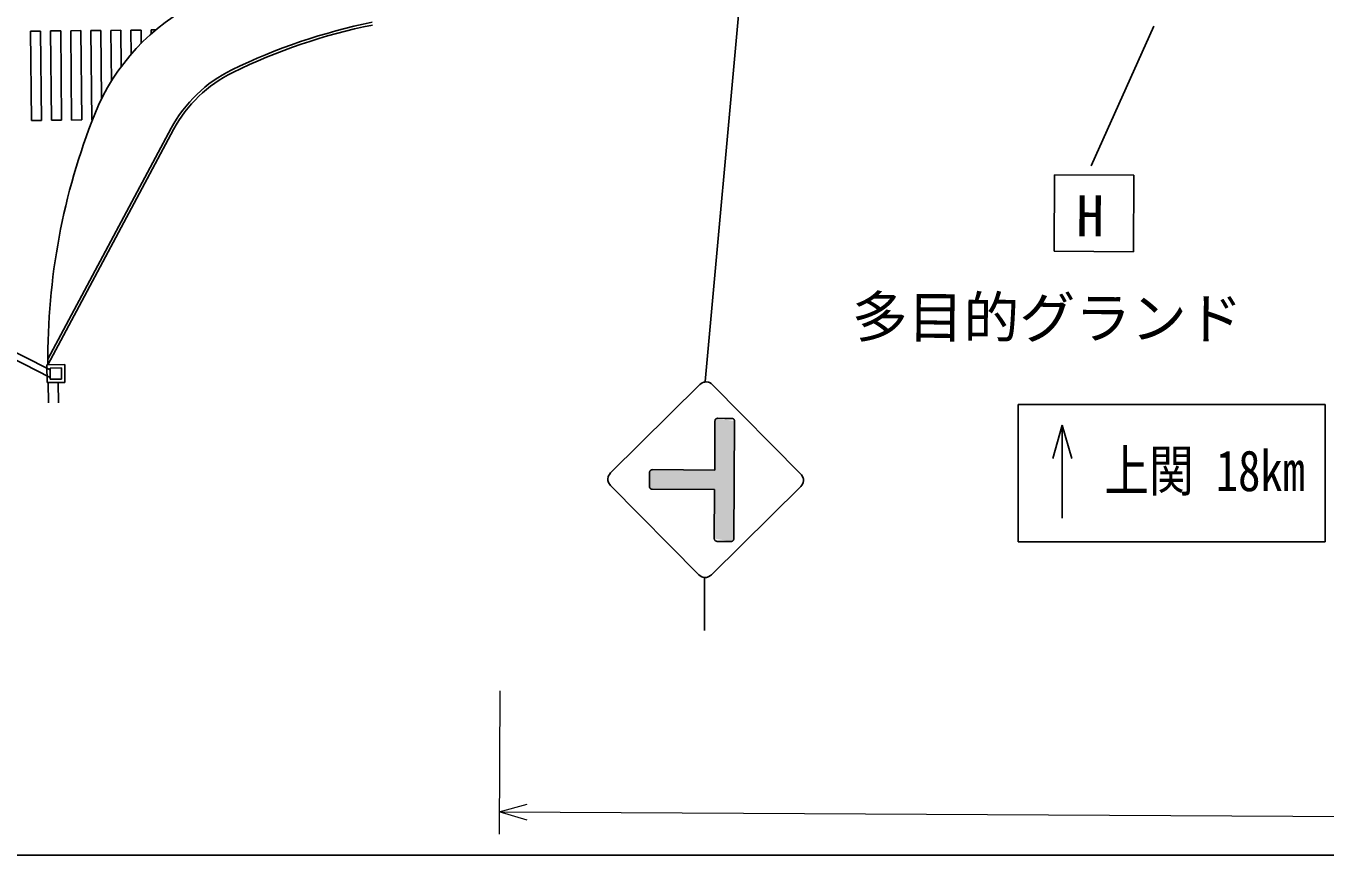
# Model space of a CAD drawing. Units: millimetres, scale not verified. Extents: x 40000 to 680000, y 20000 to 380000.
# Drawn here: x 203476 to 261684, y 205000 to 242164 of the extents above; entities that cross this region are included whole.
import ezdxf
from ezdxf.enums import TextEntityAlignment as Align

# ---------------------------------------------------------------- set-up
doc = ezdxf.new("R2010")
doc.units = ezdxf.units.MM
doc.header["$LTSCALE"] = 1000
for name, color, linetype, lineweight in [('M-BGD', 7, 'Continuous', 25), ('M-STR-HTXT', 7, 'Continuous', 13), ('M-STR-STRC', 7, 'Continuous', 25), ('M-TTL-BAND', 7, 'Continuous', 25)]:
    doc.layers.add(name, color=color, linetype=linetype, lineweight=lineweight)
doc.styles.add('ＭＳ ゴシック', font='')
doc.styles.get('ＭＳ ゴシック').set_extended_font_data('MS Gothic')

msp = doc.modelspace()

# ---------------------------------------------------------------- hatches: boundary and pattern name
at = {"layer": 'M-STR-STRC'}
msp.add_hatch(color=256, dxfattribs=at).paths.add_polyline_path([(235074, 219058), (235186, 219129), (235226, 224450), (234471, 224577), (234354, 224494), (234336, 222259), (231493, 222265), (231419, 222155), (231415, 221519), (231537, 221396), (234331, 221381), (234319, 219185)])

# ---------------------------------------------------------------- linework, layer by layer
at = {"layer": 'M-BGD'}
for p, q in [((204130, 241935), (203680, 241931)), ((203680, 241931), (203722, 237930)), ((204130, 241935), (204172, 237934)), ((205031, 241945), (204581, 241940)), ((204581, 241940), (204622, 237939)), ((205031, 241945), (205072, 237944)), ((205931, 241954), (205481, 241949)), ((205481, 241949), (205522, 237948)), ((205931, 241954), (205972, 237953)), ((206831, 241963), (206381, 241958)), ((206381, 241958), (206422, 237958)), ((206831, 241963), (206863, 238898)), ((207731, 241972), (207281, 241968)), ((207281, 241968), (207305, 239695)), ((207731, 241972), (207748, 240349)), ((208631, 241982), (208181, 241977)), ((208181, 241977), (208192, 240904)), ((208631, 241982), (208638, 241385)), ((209296, 241989), (209082, 241986)), ((209082, 241986), (209084, 241806)), ((204172, 237934), (203722, 237930)), ((204458, 227229), (209984, 237576)), ((204460, 226978), (210090, 237520)), ((205072, 237944), (204622, 237939)), ((205972, 237953), (205522, 237948)), ((206457, 237958), (206422, 237958)), ((204562, 226748), (196065, 231061)), ((204566, 226409), (196068, 230723)), ((205210, 226985), (204410, 226977)), ((204410, 226977), (204418, 226177)), ((205062, 226834), (204561, 226829)), ((204561, 226829), (204567, 226328)), ((205067, 226334), (205062, 226834)), ((205218, 226185), (205210, 226985)), ((204418, 226177), (205218, 226185)), ((204468, 226177), (204478, 225268)), ((204567, 226328), (205067, 226334)), ((204918, 226182), (204928, 225266))]:
    msp.add_line(p, q, dxfattribs=at)
for centre, radius, start, end in [((215384, 234692), 9503, 116.05731, 158.25977), ((224172, 216720), 26128, 101.44421, 116.05731), ((224172, 216720), 26007, 101.47009, 116.05731), ((215384, 234692), 6122, 116.05731, 151.89508), ((215384, 234692), 6002, 116.05731, 151.89508), ((233967, 227282), 29508, 158.25977, 180.59137)]:
    msp.add_arc(centre, radius, start, end, dxfattribs=at)
at = {"layer": 'M-STR-HTXT'}
for p, q in [((224712, 212357), (224677, 205933)), ((224682, 206933), (225934, 207282)), ((225930, 206567), (224682, 206933)), ((224682, 206933), (364191, 206166))]:
    msp.add_line(p, q, dxfattribs=at)
at = {"layer": 'M-STR-STRC'}
for p, q in [((233908, 226226), (235704, 245870)), ((251203, 235897), (254011, 242152)), ((249547, 232065), (249565, 235496)), ((249565, 235496), (253115, 235477)), ((253115, 235477), (253097, 232045)), ((253097, 232045), (249547, 232065)), ((233673, 226086), (229669, 222126)), ((233710, 226120), (233673, 226086)), ((233779, 226164), (233710, 226120)), ((233853, 226193), (233779, 226164)), ((233894, 226202), (233853, 226193)), ((233975, 226206), (233894, 226202)), ((234055, 226192), (233975, 226206)), ((234102, 226175), (234055, 226192)), ((234173, 226136), (234102, 226175)), ((234234, 226083), (234173, 226136)), ((238194, 222080), (234234, 226083)), ((247931, 225200), (261684, 225200)), ((247931, 225200), (247931, 219035)), ((261684, 225200), (261684, 219035)), ((234348, 224455), (234336, 222259)), ((234349, 224470), (234348, 224457)), ((234348, 224457), (234348, 224455)), ((234351, 224482), (234349, 224470)), ((234354, 224494), (234351, 224482)), ((234359, 224506), (234354, 224494)), ((234365, 224517), (234359, 224506)), ((234372, 224528), (234365, 224517)), ((234380, 224538), (234372, 224528)), ((234389, 224547), (234380, 224538)), ((234399, 224555), (234389, 224547)), ((234410, 224561), (234399, 224555)), ((234421, 224567), (234410, 224561)), ((234433, 224571), (234421, 224567)), ((234445, 224575), (234433, 224571)), ((234458, 224576), (234445, 224575)), ((234471, 224577), (234458, 224576)), ((234787, 224575), (234471, 224577)), ((235104, 224573), (234787, 224575)), ((235106, 224573), (235104, 224573)), ((235119, 224573), (235106, 224573)), ((235131, 224570), (235119, 224573)), ((235143, 224567), (235131, 224570)), ((235155, 224562), (235143, 224567)), ((235166, 224556), (235155, 224562)), ((235177, 224549), (235166, 224556)), ((235187, 224541), (235177, 224549)), ((235196, 224532), (235187, 224541)), ((235203, 224522), (235196, 224532)), ((235197, 219180), (235226, 224450)), ((235210, 224511), (235203, 224522)), ((235216, 224500), (235210, 224511)), ((235220, 224488), (235216, 224500)), ((235223, 224476), (235220, 224488)), ((235225, 224463), (235223, 224476)), ((235226, 224450), (235225, 224463)), ((249481, 222777), (249912, 224277)), ((249912, 224277), (250339, 222777)), ((249912, 224277), (249912, 220099)), ((229560, 221947), (229547, 221868)), ((229547, 221868), (229550, 221787)), ((229550, 221787), (229559, 221746)), ((229577, 221994), (229560, 221947)), ((229617, 222065), (229577, 221994)), ((229669, 222126), (229617, 222065)), ((231419, 222153), (231415, 221519)), ((231420, 222167), (231419, 222155)), ((231419, 222155), (231419, 222153)), ((231422, 222180), (231420, 222167)), ((231426, 222192), (231422, 222180)), ((231430, 222204), (231426, 222192)), ((231436, 222215), (231430, 222204)), ((231443, 222226), (231436, 222215)), ((231451, 222235), (231443, 222226)), ((231461, 222244), (231451, 222235)), ((231471, 222252), (231461, 222244)), ((231481, 222259), (231471, 222252)), ((231493, 222265), (231481, 222259)), ((231505, 222269), (231493, 222265)), ((231517, 222272), (231505, 222269)), ((231529, 222274), (231517, 222272)), ((231542, 222275), (231529, 222274)), ((234336, 222259), (231542, 222275)), ((238228, 222042), (238194, 222080)), ((238272, 221973), (238228, 222042)), ((238301, 221899), (238272, 221973)), ((238300, 221698), (238313, 221777)), ((238310, 221858), (238301, 221899)), ((238313, 221777), (238310, 221858)), ((229559, 221746), (229588, 221672)), ((229588, 221672), (229632, 221603)), ((229632, 221603), (229666, 221565)), ((229666, 221565), (233626, 217561)), ((231415, 221519), (231416, 221507)), ((231416, 221507), (231418, 221494)), ((231418, 221494), (231421, 221482)), ((231421, 221482), (231426, 221470)), ((231426, 221470), (231431, 221459)), ((231431, 221459), (231438, 221448)), ((231438, 221448), (231446, 221438)), ((231446, 221438), (231455, 221429)), ((231455, 221429), (231465, 221421)), ((231465, 221421), (231475, 221414)), ((231475, 221414), (231486, 221408)), ((231486, 221408), (231498, 221403)), ((231498, 221403), (231510, 221399)), ((231510, 221399), (231523, 221397)), ((231523, 221397), (231535, 221396)), ((231535, 221396), (231537, 221396)), ((231537, 221396), (234331, 221381)), ((234187, 217558), (238191, 221518)), ((234331, 221381), (234319, 219185)), ((238191, 221518), (238243, 221579)), ((238243, 221579), (238283, 221650)), ((238283, 221650), (238300, 221698)), ((234319, 219185), (234319, 219172)), ((234319, 219172), (234321, 219160)), ((234321, 219160), (234324, 219147)), ((234324, 219147), (234329, 219136)), ((234329, 219136), (234334, 219124)), ((234334, 219124), (234341, 219114)), ((234341, 219114), (234349, 219103)), ((234349, 219103), (234358, 219094)), ((234358, 219094), (234368, 219086)), ((234368, 219086), (234378, 219079)), ((234378, 219079), (234389, 219073)), ((234389, 219073), (234401, 219069)), ((234401, 219069), (234413, 219065)), ((234413, 219065), (234426, 219063)), ((234426, 219063), (234439, 219062)), ((234439, 219062), (234440, 219062)), ((234440, 219062), (235074, 219058)), ((235074, 219058), (235087, 219059)), ((235087, 219059), (235099, 219061)), ((235099, 219061), (235112, 219064)), ((235112, 219064), (235123, 219068)), ((235123, 219068), (235135, 219074)), ((235135, 219074), (235145, 219081)), ((235145, 219081), (235155, 219089)), ((235155, 219089), (235165, 219098)), ((235165, 219098), (235173, 219107)), ((235173, 219107), (235180, 219118)), ((235180, 219118), (235186, 219129)), ((235186, 219129), (235190, 219141)), ((235190, 219141), (235194, 219153)), ((235194, 219153), (235196, 219166)), ((235196, 219166), (235197, 219178)), ((235197, 219178), (235197, 219180)), ((247931, 219035), (261684, 219035)), ((233626, 217561), (233687, 217509)), ((233687, 217509), (233758, 217470)), ((233758, 217470), (233805, 217453)), ((233805, 217453), (233885, 217439)), ((233887, 217433), (233874, 215064)), ((233885, 217439), (233966, 217443)), ((233966, 217443), (234007, 217451)), ((234007, 217451), (234081, 217481)), ((234081, 217481), (234150, 217525)), ((234150, 217525), (234187, 217558))]:
    msp.add_line(p, q, dxfattribs=at)
at = {"layer": 'M-TTL-BAND'}
msp.add_line((40000, 205000), (579000, 205000), dxfattribs=at)

# ---------------------------------------------------------------- texts
at = {"layer": 'M-BGD', "style": 'ＭＳ ゴシック'}
msp.add_text('多目的グランド', height=1833, rotation=359.7, dxfattribs=at).set_placement((240480, 227669), align=Align.BOTTOM_LEFT)
at = {"layer": 'M-STR-STRC', "style": 'ＭＳ ゴシック'}
msp.add_text('H', height=1833, rotation=359.7, dxfattribs=at).set_placement((250529, 232191), align=Align.BOTTOM_LEFT)
at = {"layer": 'M-STR-STRC', "style": 'ＭＳ ゴシック', "width": 0.8}
msp.add_text('上関 18km', height=1833, dxfattribs=at).set_placement((251797, 220762), align=Align.BOTTOM_LEFT)

doc.saveas('drawing.dxf')
